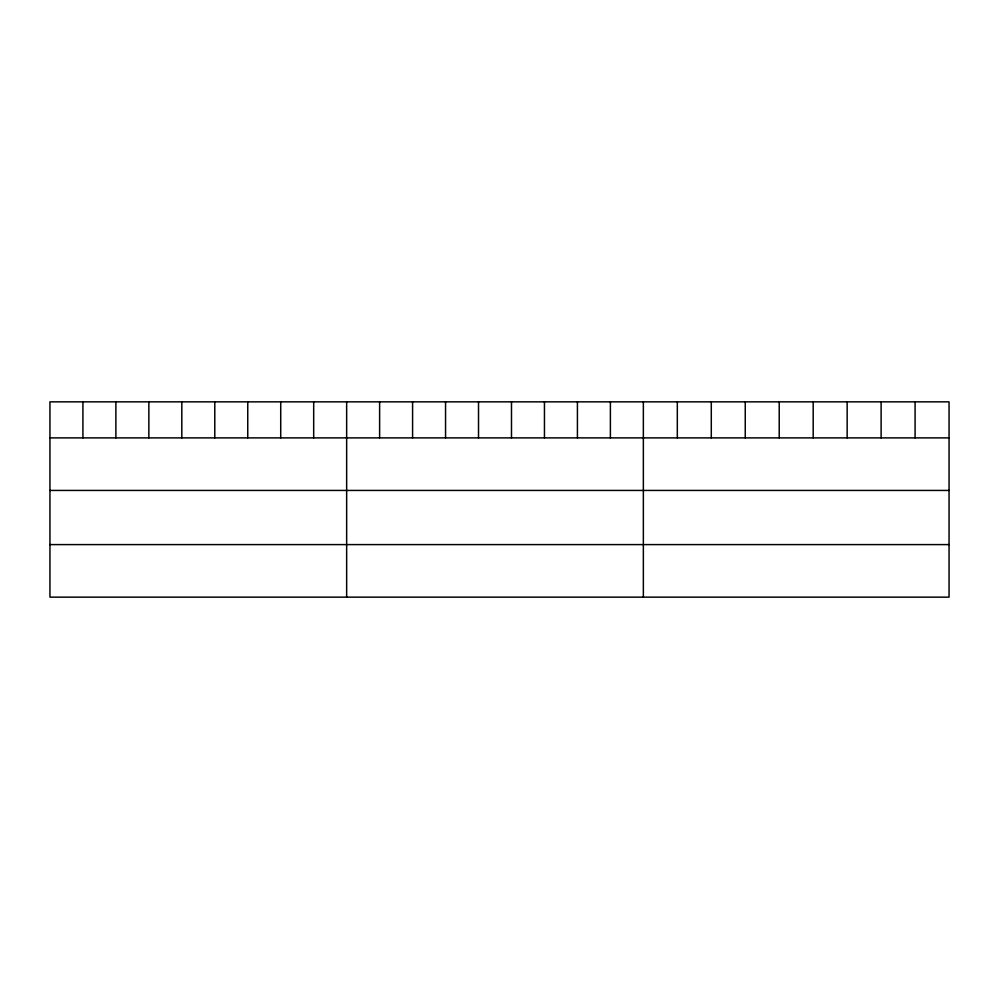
<?xml version="1.0" encoding="UTF-8"?>
<svg xmlns="http://www.w3.org/2000/svg" width="999" height="999" viewBox="0 0 999 999"><rect width="100%" height="100%" fill="white"/><g stroke="black" fill="none" stroke-linecap="round" stroke-linejoin="round"><path stroke-width="1.5" d="M949.05 437.887L949.05 597.152L49.95 597.152L49.95 401.848L949.05 401.848L949.05 437.887L49.95 437.887M49.95 490.434L949.05 490.434M49.95 544.592L949.05 544.592M915.084 401.848L915.084 437.887M881.118 401.848L881.118 437.887M847.152 401.848L847.152 437.887M813.186 401.848L813.186 437.887M779.22 401.848L779.22 437.887M745.254 401.848L745.254 437.887M711.288 401.848L711.288 437.887M677.322 401.848L677.322 437.887M643.356 401.848L643.356 597.152M610.389 401.848L610.389 437.887M577.422 401.848L577.422 437.887M544.455 401.848L544.455 437.887M511.488 401.848L511.488 437.887M478.521 401.848L478.521 437.887M445.554 401.848L445.554 437.887M412.587 401.848L412.587 437.887M379.62 401.848L379.62 437.887M346.653 401.848L346.653 597.152M313.686 401.848L313.686 437.887M280.719 401.848L280.719 437.887M247.752 401.848L247.752 437.887M214.785 401.848L214.785 437.887M181.818 401.848L181.818 437.887M148.851 401.848L148.851 437.887M115.884 401.848L115.884 437.887M82.917 401.848L82.917 437.887"/></g></svg>
